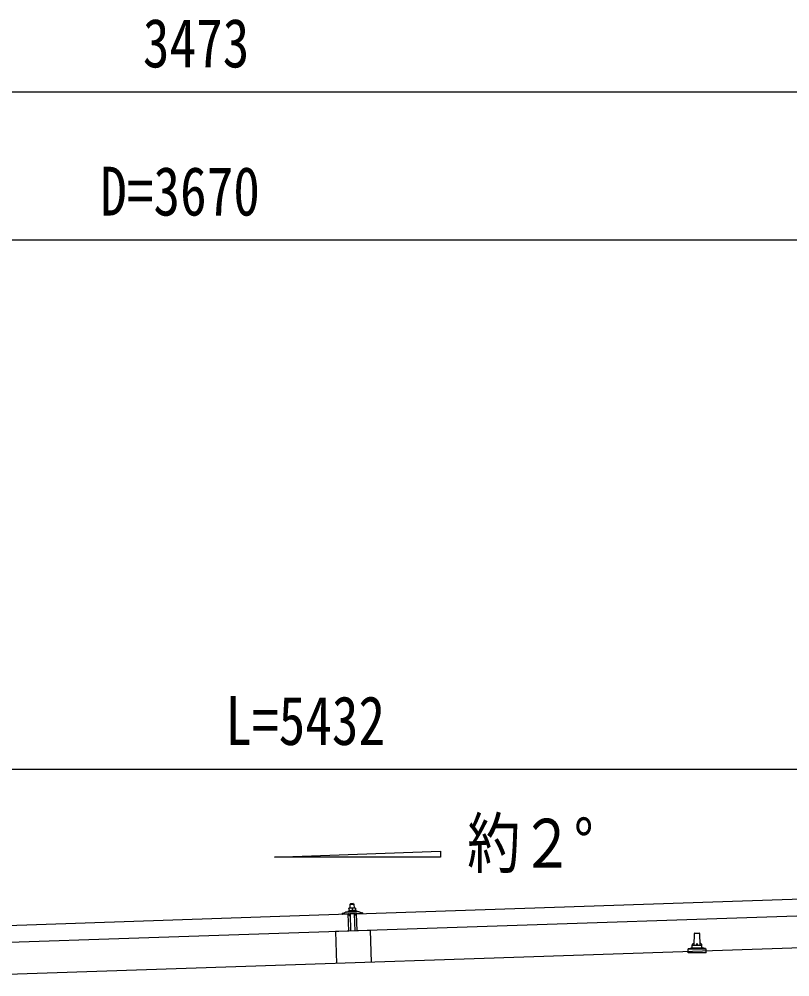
# Model space of a CAD drawing. Units: millimetres, scale not verified. Extents: x -12615 to 12615, y -8910 to 8910.
# Drawn here: x -1459 to 101, y -2375 to -435 of the extents above; entities that cross this region are included whole.
import ezdxf
from ezdxf.enums import TextEntityAlignment as Align

# ---------------------------------------------------------------- set-up
doc = ezdxf.new("R2010")
doc.units = ezdxf.units.MM
doc.header["$LTSCALE"] = 40
for name, color, linetype in [('0-4_YKK_13', 4, 'Continuous'), ('0-5_YKK_A1', 4, 'Continuous'), ('0-6_YKK_D', 6, 'Continuous')]:
    doc.layers.add(name, color=color, linetype=linetype)
doc.styles.add('ＭＳ ゴシック', font='')
doc.styles.get('ＭＳ ゴシック').set_extended_font_data('MS Gothic')

msp = doc.modelspace()

# ---------------------------------------------------------------- linework, layer by layer
at = {"layer": '0-4_YKK_13'}
for p, q in [((-776.17, -2246.75), (357.2, -2208.97)), ((-788.34, -2226.58), (-789.31, -2227.61)), ((-789.31, -2227.61), (-781.31, -2227.34)), ((-789.04, -2235.61), (-789.31, -2227.61)), ((-782.34, -2226.38), (-788.34, -2226.58)), ((-782.34, -2226.38), (-781.31, -2227.34)), ((-781.31, -2227.34), (-781.05, -2235.34)), ((-1926.53, -2285.1), (-793.16, -2247.32)), ((-805.17, -2247.15), (-805.19, -2246.52)), ((-804.85, -2246.03), (-798.73, -2243.89)), ((-792.08, -2247.21), (-804.65, -2247.63)), ((-795.76, -2243.33), (-773.83, -2242.6)), ((-793.34, -2241.75), (-776.35, -2241.19)), ((-793.29, -2243.25), (-776.3, -2242.69)), ((-792, -2282.3), (-793.16, -2247.32)), ((-791.14, -2249.77), (-791.57, -2247.61)), ((-788.29, -2235.58), (-791.54, -2235.69)), ((-791.54, -2235.69), (-791.54, -2235.69)), ((-791.54, -2235.69), (-791.54, -2235.69)), ((-791.54, -2235.69), (-791.54, -2235.69)), ((-791.54, -2235.7), (-791.54, -2235.69)), ((-791.54, -2235.7), (-791.54, -2235.7)), ((-791.54, -2235.7), (-791.54, -2235.7)), ((-791.54, -2235.7), (-791.54, -2235.7)), ((-791.54, -2235.7), (-791.54, -2235.7)), ((-791.54, -2235.7), (-791.54, -2235.7)), ((-791.54, -2235.7), (-791.54, -2235.7)), ((-791.54, -2235.71), (-791.54, -2235.7)), ((-791.54, -2235.71), (-791.54, -2235.71)), ((-791.54, -2235.71), (-791.54, -2235.71)), ((-791.54, -2235.72), (-791.54, -2235.71)), ((-791.54, -2235.73), (-791.54, -2235.72)), ((-791.54, -2235.74), (-791.54, -2235.73)), ((-791.54, -2235.75), (-791.54, -2235.74)), ((-791.54, -2235.76), (-791.54, -2235.75)), ((-791.54, -2235.77), (-791.54, -2235.76)), ((-791.54, -2235.79), (-791.54, -2235.77)), ((-791.54, -2235.81), (-791.54, -2235.79)), ((-791.54, -2235.82), (-791.54, -2235.81)), ((-791.53, -2235.84), (-791.54, -2235.82)), ((-791.53, -2235.86), (-791.53, -2235.84)), ((-791.53, -2235.88), (-791.53, -2235.86)), ((-791.53, -2235.91), (-791.53, -2235.88)), ((-791.53, -2235.93), (-791.53, -2235.91)), ((-791.53, -2235.95), (-791.53, -2235.93)), ((-791.53, -2235.97), (-791.53, -2235.95)), ((-791.53, -2236), (-791.53, -2235.97)), ((-791.53, -2236.02), (-791.53, -2236)), ((-791.53, -2236.05), (-791.53, -2236.02)), ((-791.53, -2236.07), (-791.53, -2236.05)), ((-791.53, -2236.09), (-791.53, -2236.07)), ((-791.53, -2236.11), (-791.53, -2236.09)), ((-791.52, -2236.13), (-791.53, -2236.11)), ((-791.52, -2236.15), (-791.52, -2236.13)), ((-791.52, -2236.16), (-791.52, -2236.15)), ((-791.52, -2236.18), (-791.52, -2236.16)), ((-791.52, -2236.19), (-791.52, -2236.18)), ((-791.52, -2236.21), (-791.52, -2236.19)), ((-791.27, -2236.19), (-791.52, -2236.27)), ((-791.52, -2236.27), (-791.52, -2236.21)), ((-791.52, -2236.27), (-791.35, -2241.27)), ((-791.16, -2241.23), (-791.35, -2241.27)), ((-791.22, -2236.17), (-791.27, -2236.19)), ((-791.16, -2236.15), (-791.22, -2236.17)), ((-791.1, -2236.13), (-791.16, -2236.15)), ((-791.12, -2241.22), (-791.16, -2241.23)), ((-791.08, -2241.2), (-791.12, -2241.22)), ((-791.04, -2236.11), (-791.1, -2236.13)), ((-791.03, -2241.19), (-791.08, -2241.2)), ((-790.97, -2236.08), (-791.04, -2236.11)), ((-790.98, -2241.18), (-791.03, -2241.19)), ((-790.92, -2241.16), (-790.98, -2241.18)), ((-790.89, -2236.06), (-790.97, -2236.08)), ((-790.86, -2241.15), (-790.92, -2241.16)), ((-790.81, -2236.03), (-790.89, -2236.06)), ((-790.79, -2241.13), (-790.86, -2241.15)), ((-790.72, -2236), (-790.81, -2236.03)), ((-790.72, -2241.11), (-790.79, -2241.13)), ((-790.63, -2235.97), (-790.72, -2236)), ((-790.64, -2241.09), (-790.72, -2241.11)), ((-790.56, -2241.07), (-790.64, -2241.09)), ((-790.54, -2235.94), (-790.63, -2235.97)), ((-790.48, -2241.05), (-790.56, -2241.07)), ((-790.44, -2235.91), (-790.54, -2235.94)), ((-790.39, -2241.03), (-790.48, -2241.05)), ((-790.34, -2235.87), (-790.44, -2235.91)), ((-790.29, -2241.01), (-790.39, -2241.03)), ((-790.24, -2235.85), (-790.34, -2235.87)), ((-790.19, -2240.99), (-790.29, -2241.01)), ((-790.14, -2235.82), (-790.24, -2235.85)), ((-790.09, -2240.97), (-790.19, -2240.99)), ((-790.15, -2247.45), (-790.07, -2249.85)), ((-790.03, -2235.79), (-790.14, -2235.82)), ((-789.98, -2240.95), (-790.09, -2240.97)), ((-789.93, -2235.77), (-790.03, -2235.79)), ((-789.87, -2240.93), (-789.98, -2240.95)), ((-789.82, -2235.75), (-789.93, -2235.77)), ((-789.75, -2240.91), (-789.87, -2240.93)), ((-779.46, -2246.79), (-789.86, -2247.14)), ((-789.72, -2235.73), (-789.82, -2235.75)), ((-789.63, -2240.89), (-789.75, -2240.91)), ((-789.61, -2235.71), (-789.72, -2235.73)), ((-789.5, -2240.87), (-789.63, -2240.89)), ((-789.5, -2235.69), (-789.61, -2235.71)), ((-789.39, -2235.67), (-789.5, -2235.69)), ((-789.38, -2240.85), (-789.5, -2240.87)), ((-789.29, -2235.66), (-789.39, -2235.67)), ((-789.25, -2240.83), (-789.38, -2240.85)), ((-789.19, -2235.65), (-789.29, -2235.66)), ((-789.11, -2240.82), (-789.25, -2240.83)), ((-789.1, -2235.64), (-789.19, -2235.65)), ((-788.98, -2240.8), (-789.11, -2240.82)), ((-789.02, -2235.63), (-789.1, -2235.64)), ((-788.93, -2235.62), (-789.02, -2235.63)), ((-788.85, -2240.79), (-788.98, -2240.8)), ((-788.86, -2235.61), (-788.93, -2235.62)), ((-788.79, -2235.6), (-788.86, -2235.61)), ((-788.72, -2240.78), (-788.85, -2240.79)), ((-788.72, -2235.6), (-788.79, -2235.6)), ((-788.66, -2235.6), (-788.72, -2235.6)), ((-788.59, -2240.77), (-788.72, -2240.78)), ((-788.6, -2235.59), (-788.66, -2235.6)), ((-787.49, -2282.08), (-788.66, -2247.1)), ((-788.55, -2235.59), (-788.6, -2235.59)), ((-788.45, -2240.76), (-788.59, -2240.77)), ((-788.51, -2235.59), (-788.55, -2235.59)), ((-788.47, -2235.59), (-788.51, -2235.59)), ((-788.43, -2235.59), (-788.47, -2235.59)), ((-788.32, -2240.75), (-788.45, -2240.76)), ((-788.4, -2235.59), (-788.43, -2235.59)), ((-788.38, -2235.58), (-788.4, -2235.59)), ((-788.36, -2235.58), (-788.38, -2235.58)), ((-788.34, -2235.58), (-788.36, -2235.58)), ((-788.33, -2235.58), (-788.34, -2235.58)), ((-788.29, -2235.58), (-788.33, -2235.58)), ((-788.18, -2240.75), (-788.32, -2240.75)), ((-781.8, -2235.36), (-788.29, -2235.58)), ((-788.01, -2235.59), (-788.29, -2235.58)), ((-788.05, -2240.74), (-788.18, -2240.75)), ((-787.91, -2240.74), (-788.05, -2240.74)), ((-787.95, -2235.59), (-788.01, -2235.59)), ((-787.89, -2235.59), (-787.95, -2235.59)), ((-787.78, -2240.74), (-787.91, -2240.74)), ((-787.82, -2235.59), (-787.89, -2235.59)), ((-787.75, -2235.59), (-787.82, -2235.59)), ((-787.64, -2240.74), (-787.78, -2240.74)), ((-787.67, -2235.59), (-787.75, -2235.59)), ((-787.58, -2235.6), (-787.67, -2235.59)), ((-787.51, -2240.74), (-787.64, -2240.74)), ((-787.49, -2235.6), (-787.58, -2235.6)), ((-787.37, -2240.74), (-787.51, -2240.74)), ((-787.39, -2235.6), (-787.49, -2235.6)), ((-787.29, -2235.6), (-787.39, -2235.6)), ((-787.24, -2240.75), (-787.37, -2240.74)), ((-787.18, -2235.6), (-787.29, -2235.6)), ((-787.11, -2240.75), (-787.24, -2240.75)), ((-787.07, -2235.61), (-787.18, -2235.6)), ((-786.97, -2240.76), (-787.11, -2240.75)), ((-786.96, -2235.61), (-787.07, -2235.61)), ((-786.84, -2240.77), (-786.97, -2240.76)), ((-786.85, -2235.62), (-786.96, -2235.61)), ((-786.74, -2235.64), (-786.85, -2235.62)), ((-786.71, -2240.78), (-786.84, -2240.77)), ((-786.64, -2235.65), (-786.74, -2235.64)), ((-786.58, -2240.79), (-786.71, -2240.78)), ((-786.53, -2235.67), (-786.64, -2235.65)), ((-786.46, -2240.8), (-786.58, -2240.79)), ((-786.42, -2235.69), (-786.53, -2235.67)), ((-786.34, -2240.81), (-786.46, -2240.8)), ((-786.31, -2235.71), (-786.42, -2235.69)), ((-786.23, -2240.83), (-786.34, -2240.81)), ((-786.2, -2235.73), (-786.31, -2235.71)), ((-786.12, -2240.84), (-786.23, -2240.83)), ((-786.09, -2235.76), (-786.2, -2235.73)), ((-786.01, -2240.85), (-786.12, -2240.84)), ((-785.99, -2235.79), (-786.09, -2235.76)), ((-785.91, -2240.87), (-786.01, -2240.85)), ((-785.89, -2235.82), (-785.99, -2235.79)), ((-785.82, -2240.88), (-785.91, -2240.87)), ((-785.8, -2235.84), (-785.89, -2235.82)), ((-785.73, -2240.9), (-785.82, -2240.88)), ((-785.71, -2235.87), (-785.8, -2235.84)), ((-785.65, -2240.91), (-785.73, -2240.9)), ((-785.62, -2235.89), (-785.71, -2235.87)), ((-785.56, -2240.93), (-785.65, -2240.91)), ((-785.55, -2235.91), (-785.62, -2235.89)), ((-785.49, -2240.94), (-785.56, -2240.93)), ((-785.47, -2235.93), (-785.55, -2235.91)), ((-785.42, -2240.96), (-785.49, -2240.94)), ((-785.41, -2235.95), (-785.47, -2235.93)), ((-785.35, -2240.97), (-785.42, -2240.96)), ((-785.35, -2235.97), (-785.41, -2235.95)), ((-785.29, -2235.98), (-785.35, -2235.97)), ((-785.29, -2240.98), (-785.35, -2240.97)), ((-785.02, -2236.05), (-785.29, -2235.98)), ((-785.23, -2240.99), (-785.29, -2240.98)), ((-785.17, -2241), (-785.23, -2240.99)), ((-785.12, -2241.01), (-785.17, -2241)), ((-785.08, -2241.02), (-785.12, -2241.01)), ((-784.86, -2241.06), (-785.08, -2241.02)), ((-784.78, -2235.97), (-785.02, -2236.05)), ((-785.02, -2236.05), (-784.86, -2241.06)), ((-784.67, -2241.01), (-784.86, -2241.06)), ((-784.72, -2235.95), (-784.78, -2235.97)), ((-784.67, -2235.93), (-784.72, -2235.95)), ((-784.61, -2235.91), (-784.67, -2235.93)), ((-784.63, -2241), (-784.67, -2241.01)), ((-784.58, -2240.99), (-784.63, -2241)), ((-784.54, -2235.89), (-784.61, -2235.91)), ((-784.53, -2240.97), (-784.58, -2240.99)), ((-784.47, -2235.87), (-784.54, -2235.89)), ((-784.48, -2240.96), (-784.53, -2240.97)), ((-784.42, -2240.95), (-784.48, -2240.96)), ((-784.39, -2235.84), (-784.47, -2235.87)), ((-784.36, -2240.93), (-784.42, -2240.95)), ((-784.31, -2235.81), (-784.39, -2235.84)), ((-784.29, -2240.91), (-784.36, -2240.93)), ((-784.23, -2235.78), (-784.31, -2235.81)), ((-784.22, -2240.89), (-784.29, -2240.91)), ((-784.14, -2235.75), (-784.23, -2235.78)), ((-784.15, -2240.88), (-784.22, -2240.89)), ((-784.07, -2240.85), (-784.15, -2240.88)), ((-784.04, -2235.72), (-784.14, -2235.75)), ((-783.98, -2240.83), (-784.07, -2240.85)), ((-783.94, -2235.69), (-784.04, -2235.72)), ((-783.89, -2240.81), (-783.98, -2240.83)), ((-783.84, -2235.66), (-783.94, -2235.69)), ((-783.8, -2240.79), (-783.89, -2240.81)), ((-783.74, -2235.63), (-783.84, -2235.66)), ((-783.7, -2240.77), (-783.8, -2240.79)), ((-783.64, -2235.6), (-783.74, -2235.63)), ((-783.6, -2240.75), (-783.7, -2240.77)), ((-783.54, -2235.58), (-783.64, -2235.6)), ((-783.49, -2240.73), (-783.6, -2240.75)), ((-783.43, -2235.55), (-783.54, -2235.58)), ((-783.37, -2240.71), (-783.49, -2240.73)), ((-783.33, -2235.53), (-783.43, -2235.55)), ((-783.26, -2240.69), (-783.37, -2240.71)), ((-783.22, -2235.51), (-783.33, -2235.53)), ((-783.13, -2240.67), (-783.26, -2240.69)), ((-783.11, -2235.49), (-783.22, -2235.51)), ((-783.01, -2240.65), (-783.13, -2240.67)), ((-783, -2235.47), (-783.11, -2235.49)), ((-782.88, -2240.63), (-783.01, -2240.65)), ((-782.9, -2235.46), (-783, -2235.47)), ((-782.79, -2235.44), (-782.9, -2235.46)), ((-782.75, -2240.62), (-782.88, -2240.63)), ((-782.7, -2235.43), (-782.79, -2235.44)), ((-782.62, -2240.6), (-782.75, -2240.62)), ((-782.61, -2235.42), (-782.7, -2235.43)), ((-782.49, -2240.59), (-782.62, -2240.6)), ((-782.52, -2235.41), (-782.61, -2235.42)), ((-782.44, -2235.4), (-782.52, -2235.41)), ((-782.36, -2240.57), (-782.49, -2240.59)), ((-782.36, -2235.39), (-782.44, -2235.4)), ((-782.29, -2235.39), (-782.36, -2235.39)), ((-782.22, -2240.56), (-782.36, -2240.57)), ((-782.22, -2235.38), (-782.29, -2235.39)), ((-782.16, -2235.38), (-782.22, -2235.38)), ((-782.09, -2240.55), (-782.22, -2240.56)), ((-782.11, -2235.38), (-782.16, -2235.38)), ((-782.06, -2235.38), (-782.11, -2235.38)), ((-781.96, -2240.54), (-782.09, -2240.55)), ((-782.01, -2235.37), (-782.06, -2235.38)), ((-781.97, -2235.37), (-782.01, -2235.37)), ((-781.94, -2235.37), (-781.97, -2235.37)), ((-781.82, -2240.54), (-781.96, -2240.54)), ((-781.9, -2235.37), (-781.94, -2235.37)), ((-781.88, -2235.37), (-781.9, -2235.37)), ((-781.86, -2235.37), (-781.88, -2235.37)), ((-781.84, -2235.37), (-781.86, -2235.37)), ((-781.83, -2235.37), (-781.84, -2235.37)), ((-781.8, -2235.36), (-781.83, -2235.37)), ((-781.69, -2240.53), (-781.82, -2240.54)), ((-778.55, -2235.26), (-781.8, -2235.36)), ((-781.52, -2235.37), (-781.8, -2235.36)), ((-781.55, -2240.53), (-781.69, -2240.53)), ((-781.42, -2240.52), (-781.55, -2240.53)), ((-781.46, -2235.37), (-781.52, -2235.37)), ((-781.39, -2235.37), (-781.46, -2235.37)), ((-781.28, -2240.52), (-781.42, -2240.52)), ((-781.33, -2235.37), (-781.39, -2235.37)), ((-781.25, -2235.38), (-781.33, -2235.37)), ((-781.15, -2240.52), (-781.28, -2240.52)), ((-781.17, -2235.38), (-781.25, -2235.38)), ((-781.08, -2235.38), (-781.17, -2235.38)), ((-781.01, -2240.52), (-781.15, -2240.52)), ((-780.99, -2235.38), (-781.08, -2235.38)), ((-780.88, -2240.53), (-781.01, -2240.52)), ((-780.9, -2235.38), (-780.99, -2235.38)), ((-780.79, -2235.39), (-780.9, -2235.38)), ((-780.74, -2240.53), (-780.88, -2240.53)), ((-780.69, -2235.39), (-780.79, -2235.39)), ((-780.61, -2240.54), (-780.74, -2240.53)), ((-780.58, -2235.39), (-780.69, -2235.39)), ((-780.66, -2246.83), (-779.5, -2281.81)), ((-780.47, -2240.54), (-780.61, -2240.54)), ((-780.47, -2235.4), (-780.58, -2235.39)), ((-780.36, -2235.41), (-780.47, -2235.4)), ((-780.34, -2240.55), (-780.47, -2240.54)), ((-780.25, -2235.42), (-780.36, -2235.41)), ((-780.21, -2240.56), (-780.34, -2240.55)), ((-780.14, -2235.43), (-780.25, -2235.42)), ((-780.08, -2240.57), (-780.21, -2240.56)), ((-780.03, -2235.45), (-780.14, -2235.43)), ((-779.96, -2240.58), (-780.08, -2240.57)), ((-779.92, -2235.47), (-780.03, -2235.45)), ((-779.84, -2240.6), (-779.96, -2240.58)), ((-779.81, -2235.49), (-779.92, -2235.47)), ((-779.73, -2240.61), (-779.84, -2240.6)), ((-779.71, -2235.52), (-779.81, -2235.49)), ((-779.62, -2240.62), (-779.73, -2240.61)), ((-779.6, -2235.55), (-779.71, -2235.52)), ((-779.52, -2240.64), (-779.62, -2240.62)), ((-779.49, -2235.57), (-779.6, -2235.55)), ((-779.42, -2240.65), (-779.52, -2240.64)), ((-779.39, -2235.6), (-779.49, -2235.57)), ((-779.32, -2240.67), (-779.42, -2240.65)), ((-779.3, -2235.63), (-779.39, -2235.6)), ((-779.23, -2240.68), (-779.32, -2240.67)), ((-779.21, -2235.65), (-779.3, -2235.63)), ((-779.15, -2240.7), (-779.23, -2240.68)), ((-779.13, -2235.67), (-779.21, -2235.65)), ((-779.07, -2240.71), (-779.15, -2240.7)), ((-779.07, -2249.48), (-779.15, -2247.08)), ((-779.05, -2235.69), (-779.13, -2235.67)), ((-778.99, -2240.73), (-779.07, -2240.71)), ((-778.98, -2235.71), (-779.05, -2235.69)), ((-778.92, -2240.74), (-778.99, -2240.73)), ((-778.91, -2235.73), (-778.98, -2235.71)), ((-778.85, -2240.75), (-778.92, -2240.74)), ((-778.85, -2235.75), (-778.91, -2235.73)), ((-778.79, -2235.76), (-778.85, -2235.75)), ((-778.79, -2240.76), (-778.85, -2240.75)), ((-778.53, -2235.84), (-778.79, -2235.76)), ((-778.73, -2240.77), (-778.79, -2240.76)), ((-778.68, -2240.78), (-778.73, -2240.77)), ((-778.62, -2240.79), (-778.68, -2240.78)), ((-778.58, -2240.8), (-778.62, -2240.79)), ((-778.36, -2240.84), (-778.58, -2240.8)), ((-778.55, -2235.26), (-778.55, -2235.27)), ((-778.55, -2235.26), (-778.55, -2235.26)), ((-778.55, -2235.26), (-778.55, -2235.26)), ((-778.55, -2235.26), (-778.55, -2235.26)), ((-778.55, -2235.26), (-778.55, -2235.26)), ((-778.55, -2235.26), (-778.55, -2235.26)), ((-778.55, -2235.26), (-778.55, -2235.26)), ((-778.55, -2235.27), (-778.55, -2235.28)), ((-778.55, -2235.27), (-778.55, -2235.27)), ((-778.55, -2235.27), (-778.55, -2235.27)), ((-778.55, -2235.27), (-778.55, -2235.27)), ((-778.55, -2235.27), (-778.55, -2235.27)), ((-778.55, -2235.28), (-778.55, -2235.29)), ((-778.55, -2235.28), (-778.55, -2235.28)), ((-778.55, -2235.29), (-778.55, -2235.3)), ((-778.55, -2235.29), (-778.55, -2235.29)), ((-778.55, -2235.3), (-778.54, -2235.31)), ((-778.54, -2235.31), (-778.54, -2235.33)), ((-778.54, -2235.33), (-778.54, -2235.34)), ((-778.54, -2235.34), (-778.54, -2235.36)), ((-778.54, -2235.36), (-778.54, -2235.37)), ((-778.54, -2235.37), (-778.54, -2235.39)), ((-778.54, -2235.39), (-778.54, -2235.41)), ((-778.54, -2235.41), (-778.54, -2235.43)), ((-778.54, -2235.43), (-778.54, -2235.45)), ((-778.54, -2235.45), (-778.54, -2235.47)), ((-778.54, -2235.47), (-778.54, -2235.49)), ((-778.54, -2235.49), (-778.54, -2235.52)), ((-778.54, -2235.52), (-778.54, -2235.54)), ((-778.54, -2235.54), (-778.54, -2235.56)), ((-778.54, -2235.56), (-778.54, -2235.59)), ((-778.54, -2235.59), (-778.53, -2235.61)), ((-778.53, -2235.61), (-778.53, -2235.63)), ((-778.53, -2235.63), (-778.53, -2235.66)), ((-778.53, -2235.66), (-778.53, -2235.68)), ((-778.53, -2235.68), (-778.53, -2235.7)), ((-778.53, -2235.7), (-778.53, -2235.71)), ((-778.53, -2235.71), (-778.53, -2235.73)), ((-778.53, -2235.73), (-778.53, -2235.75)), ((-778.53, -2235.75), (-778.53, -2235.76)), ((-778.53, -2235.76), (-778.53, -2235.77)), ((-778.53, -2235.77), (-778.53, -2235.84)), ((-778.53, -2235.84), (-778.36, -2240.84)), ((-778.37, -2240.42), (-776.35, -2241.19)), ((-777.72, -2247.15), (-778.01, -2249.33)), ((-764.67, -2246.3), (-777.24, -2246.72)), ((-776.35, -2241.19), (-776.3, -2242.69)), ((-770.83, -2242.96), (-764.58, -2244.69)), ((-764.21, -2245.15), (-764.19, -2245.78)), ((-790.36, -2250.16), (-790.63, -2250.17)), ((-778.49, -2249.76), (-778.76, -2249.77)), ((-748.51, -2280.78), (-818.47, -2283.11)), ((-818.47, -2283.11), (-816.33, -2347.48)), ((-748.51, -2280.78), (-746.37, -2345.14)), ((-92.8, -2310.59), (-92.08, -2287.06)), ((-91.08, -2286.09), (-82.53, -2286.09)), ((-81.53, -2287.06), (-80.8, -2310.59)), ((-105.05, -2326.09), (-105.05, -2318.37)), ((-68.55, -2326.09), (-105.05, -2326.09)), ((-104.67, -2317.59), (-68.93, -2317.59)), ((-104.29, -2317.4), (-97.57, -2315.77)), ((-97.18, -2315.59), (-76.42, -2315.59)), ((-96.8, -2314.8), (-96.8, -2310.59)), ((-95.8, -2310.59), (-77.8, -2310.59)), ((-76.8, -2314.8), (-76.8, -2310.59)), ((-69.32, -2317.4), (-76.04, -2315.77)), ((-68.55, -2326.09), (-68.55, -2318.37))]:
    msp.add_line(p, q, dxfattribs=at)
for points in [[(-793.29, -2243.25), (-793.34, -2241.75), (-791.37, -2240.86)], [(358.37, -2243.95), (-775, -2281.73), (-776.17, -2246.75)], [(-792, -2282.3), (-1925.37, -2320.08), (-1926.53, -2285.1)]]:
    msp.add_lwpolyline(points, dxfattribs=at)
for centre, radius, start, end in [((-804.69, -2246.5), 0.5, 109.26318, 181.90915), ((-804.67, -2247.13), 0.5, 181.90915, 271.90915), ((-795.43, -2253.33), 10, 91.90915, 109.26318), ((-792.06, -2247.71), 0.5, 11.37147, 91.90915), ((-789.85, -2247.44), 0.3, 91.90915, 181.90915), ((-779.45, -2247.09), 0.3, 1.90915, 91.90915), ((-778.77, -2249.47), 0.3, 181.90915, 271.90915), ((-778.5, -2249.26), 0.5, 271.90915, 352.44683), ((-777.22, -2247.22), 0.5, 91.90915, 172.44683), ((-773.49, -2252.6), 10, 74.55513, 91.90915), ((-764.69, -2245.8), 0.5, 271.90915, 1.90915), ((-764.71, -2245.17), 0.5, 1.90915, 74.55513), ((-790.65, -2249.67), 0.5, 191.37147, 271.90915), ((-790.37, -2249.86), 0.3, 271.90915, 1.90915), ((-91.08, -2287.09), 1, 90, 178.60509), ((-82.53, -2287.09), 1, 1.39491, 90), ((-92.72, -2311.22), 4.13, 90, 171.17633), ((-83.47, -2310.59), 4.83, 133.60282, 180), ((-90.14, -2310.59), 4.83, 0, 46.39718), ((-80.89, -2311.22), 4.13, 8.82367, 90), ((-104.05, -2318.37), 1, 103.62699, 180), ((-97.8, -2314.8), 1, 283.62699, 0), ((-95.8, -2311.59), 1, 90, 180), ((-77.8, -2311.59), 1, 0, 90), ((-75.8, -2314.8), 1, 180, 256.37301), ((-69.55, -2318.37), 1, 0, 76.37301)]:
    msp.add_arc(centre, radius, start, end, dxfattribs=at)
at = {"layer": '0-5_YKK_A1'}
for p, q in [((-942.12, -2132.5), (-606.12, -2120.08)), ((-606.12, -2132.5), (-942.12, -2132.5)), ((-606.12, -2120.08), (-606.12, -2132.5)), ((1904.07, -2256.88), (-3488, -2436.58))]:
    msp.add_line(p, q, dxfattribs=at)
at = {"layer": '0-6_YKK_D'}
for p, q in [((-2779.44, -582.69), (693.56, -582.69)), ((642.06, -882.69), (-2727.94, -882.69)), ((1776.38, -1954.77), (-3355.41, -1954.77))]:
    msp.add_line(p, q, dxfattribs=at)

# ---------------------------------------------------------------- texts
at = {"layer": '0-5_YKK_A1', "style": 'ＭＳ ゴシック', "width": 0.8}
msp.add_text('約２°', height=98.97, dxfattribs=at).set_placement((-552.13, -2183.2), align=Align.BOTTOM_LEFT)
at = {"layer": '0-6_YKK_D', "style": 'ＭＳ ゴシック', "width": 0.8}
for s, p in [('3473', (-1208.54, -562.69)), ('D=3670', (-1294.94, -862.69)), ('L=5432', (-1041.51, -1934.77))]:
    msp.add_text(s, height=98.97, dxfattribs=at).set_placement(p, align=Align.BOTTOM_LEFT)

doc.saveas('drawing.dxf')
